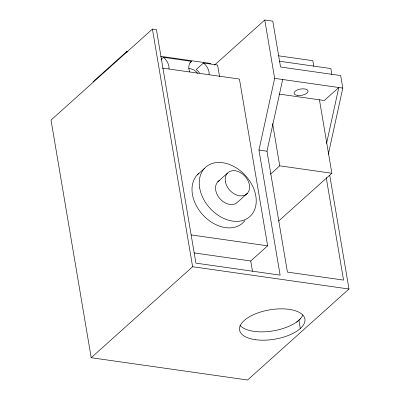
<?xml version="1.0" encoding="UTF-8"?>
<svg xmlns="http://www.w3.org/2000/svg" width="400" height="400" viewBox="0 0 400 400"><rect width="100%" height="100%" fill="white"/><g stroke="black" fill="none" stroke-linecap="round" stroke-linejoin="round"><path stroke-width="0.6" d="M329.72 175.155L348.98 289.01L247.58 380L91.215 357.72L51.02 120.085L152.42 29.095L156.43 29.67L195.915 263.135L280.115 275.13L258.96 150.06L274.64 78.365L264.77 20L272.785 21.145L280.545 67L340.685 75.57L342.8 88.08L328.315 154.305M326.225 177.61L343.56 280.1L287.425 272.105L266.98 151.2L282.66 79.51M326.565 143.405L338.79 87.505L324.305 100.505L279.275 94.09M92.955 81.825L126.755 51.495L127.98 51.67M161.07 59.345L163.33 57.315L191.675 61.35L189.865 62.975M219.55 76.595L217.6 65.045L203.425 63.025L196.185 69.525L197.56 70.665A11.83 8.615 48.1 0 1 199.52 73.05M214.425 65.175L264.77 20M197.16 174.96L204.4 168.46M217.735 181.87L227.395 173.2M247.395 193.315L237.74 201.98A14.2 10.34 48.1 0 1 219.48 198.175A14.2 10.34 48.1 0 1 219.89 180.235M270.49 174.145L279.75 165.835L331.87 173.26L319.43 99.69M91.215 357.72L192.615 266.73L348.98 289.01M278.625 221.04L331.87 173.26M193.99 252.905L250.74 260.99L267.64 245.825L239.435 79.065L162.33 68.08M296.58 322.26L300.735 318.53M191.675 61.35L190.625 62.145A11.83 8.615 48.1 0 0 189.735 71.845M278.495 55.805L312.835 60.695L313.765 66.215M279.335 61.205L330.845 68.54L331.85 74.5M160.555 56.31L210.95 63.49M274.64 78.365L342.8 88.08M258.96 150.06L266.98 151.2M191.155 234.93L267.64 245.825M203.425 63.025L204.8 64.165A11.83 8.615 48.1 0 1 209.1 74.605M163.33 57.315L164.71 58.455A11.83 8.615 48.1 0 1 169.005 68.89M272.595 123.53L279.75 165.835M298.895 320.18L300.305 328.52M250.74 260.99L252.49 271.325M152.42 29.095L192.615 266.73M126.755 51.495L126.955 52.685M188.77 68.625A9.465 6.895 48.1 0 1 197.605 73.345M302.9 314.95A33.13 14.885 -9.6 0 1 273.05 330.905A33.13 14.885 -9.6 0 1 239.96 325.365M244.935 220.56A33.13 24.125 48.1 0 1 203.86 215.95A33.13 24.125 48.1 0 1 198.815 173.375M297.445 95.425A7.1 3.19 -9.6 0 0 308.085 91.29A7.1 3.19 -9.6 0 0 297.67 89.805A7.1 3.19 -9.6 0 0 297.445 95.425M255.34 339.685A33.13 14.885 -9.6 0 0 304.995 320.4A33.13 14.885 -9.6 0 0 256.385 313.475A33.13 14.885 -9.6 0 0 255.34 339.685M199.67 187.925A33.13 24.125 48.1 0 0 246.045 219.195A33.13 24.125 48.1 0 0 237.495 168.65A33.13 24.125 48.1 0 0 199.67 187.925M225.365 181.545A14.2 10.34 48.1 0 0 245.24 194.945A14.2 10.34 48.1 0 0 241.575 173.285A14.2 10.34 48.1 0 0 225.365 181.545"/></g></svg>
